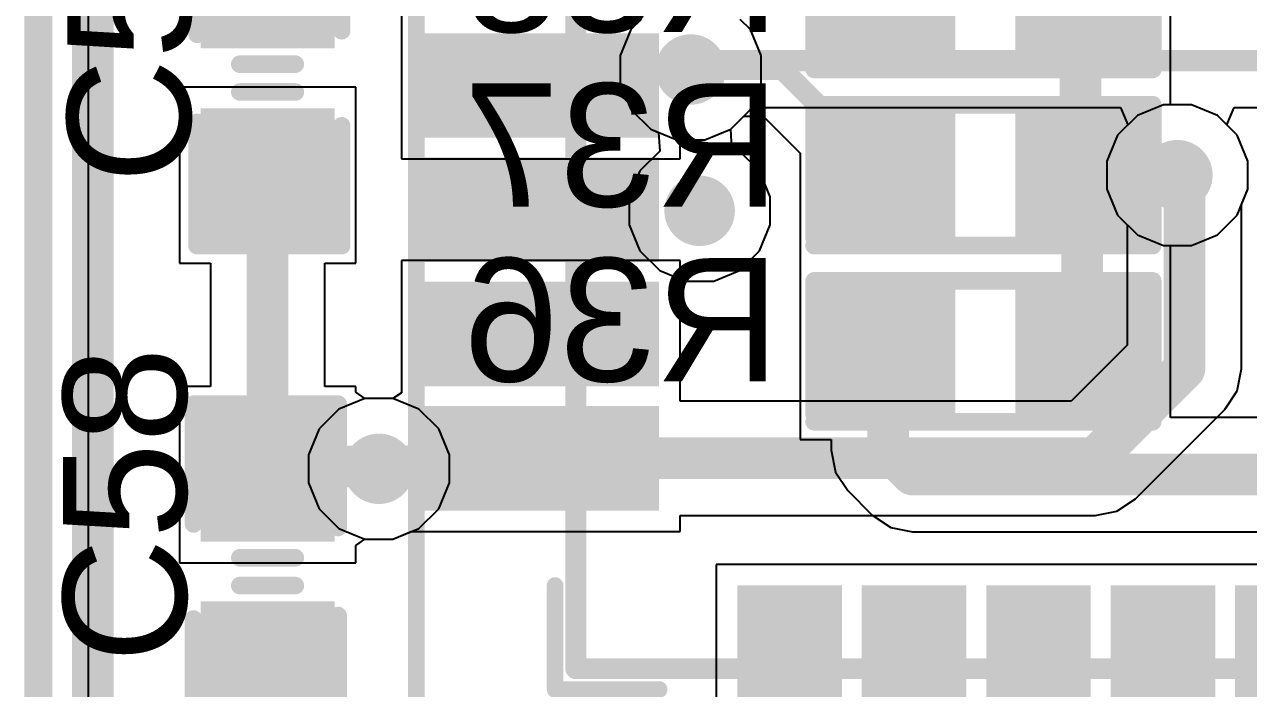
# Model space of a CAD drawing. Header units: inches. Extents: x -1 to 1.07, y -0.9 to 1.08.
# Drawn here: x -0.9989 to -0.6518, y 0.4093 to 0.5978 of the extents above; entities that cross this region are included whole.
import ezdxf

# ---------------------------------------------------------------- set-up
doc = ezdxf.new("R2010")
doc.units = ezdxf.units.IN
doc.header["$MEASUREMENT"] = 0
for name, color, linetype in [('BottomLayer', 5, 'Continuous'), ('BottomOverlay', 54, 'Continuous'), ('BottomPaste', 16, 'Continuous'), ('BottomSolder', 6, 'Continuous'), ('KeepOutLayer', 6, 'Continuous'), ('Mechanical15', 56, 'Continuous'), ('MidLayer1', 16, 'Continuous'), ('MidLayer2', 76, 'Continuous'), ('TopLayer', 1, 'Continuous'), ('TopOverlay', 2, 'Continuous'), ('TopPaste', 8, 'Continuous'), ('TopSolder', 216, 'Continuous'), ('ViaHoleLayer', 16, 'Continuous')]:
    doc.layers.add(name, color=color, linetype=linetype)
doc.styles.add('Arial', font='', dxfattribs={"height": 0.2})
doc.styles.get('Arial').set_extended_font_data('Arial')

# ---------------------------------------------------------------- blocks, each defined once
blk = doc.blocks.new('R0603_S_B_10')
at = {"layer": 'BottomLayer'}
for points in [[(-0.015, 0.015), (0.015, 0.015), (0.015, -0.015), (-0.015, -0.015)], [(0.04, 0.015), (0.07, 0.015), (0.07, -0.015), (0.04, -0.015)]]:
    blk.add_hatch(color=5, dxfattribs=at).paths.add_polyline_path(points)
at = {"layer": 'BottomPaste'}
for points in [[(-0.015, 0.015), (0.015, 0.015), (0.015, -0.015), (-0.015, -0.015)], [(0.04, 0.015), (0.07, 0.015), (0.07, -0.015), (0.04, -0.015)]]:
    blk.add_hatch(color=16, dxfattribs=at).paths.add_polyline_path(points)
at = {"layer": 'BottomSolder'}
for points in [[(-0.019, 0.019), (0.019, 0.019), (0.019, -0.019), (-0.019, -0.019)], [(0.036, 0.019), (0.074, 0.019), (0.074, -0.019), (0.036, -0.019)]]:
    blk.add_hatch(color=6, dxfattribs=at).paths.add_polyline_path(points)
at = {"layer": 'BottomOverlay'}
for points in [[(-0.021, 0.02, 0.005, 0.005, 0), (0.075, 0.02, 0.005, 0.005, 0)], [(-0.021, 0.009, 0.005, 0.005, 0), (-0.021, 0.02, 0.005, 0.005, 0)], [(0.075, 0.01, 0.005, 0.005, 0), (0.075, 0.02, 0.005, 0.005, 0)], [(-0.021, 0.009, 0.005, 0.005, 0), (-0.021, -0.018, 0.005, 0.005, 0)], [(0.075, -0.02, 0.005, 0.005, 0), (0.075, 0.01, 0.005, 0.005, 0)], [(-0.021, -0.02, 0.005, 0.005, 0), (0.075, -0.02, 0.005, 0.005, 0)]]:
    blk.add_lwpolyline(points, format="xyseb", dxfattribs=at)
for points in [[(-0.02225, 0.02, 0.0025, 0.0025, 1), (-0.01975, 0.02, 0.0025, 0.0025, 1)], [(-0.02225, 0.02, 0.0025, 0.0025, 1), (-0.01975, 0.02, 0.0025, 0.0025, 1)], [(0.07375, 0.02, 0.0025, 0.0025, 1), (0.07625, 0.02, 0.0025, 0.0025, 1)], [(0.07375, 0.02, 0.0025, 0.0025, 1), (0.07625, 0.02, 0.0025, 0.0025, 1)], [(-0.02225, 0.009, 0.0025, 0.0025, 1), (-0.01975, 0.009, 0.0025, 0.0025, 1)], [(-0.02225, 0.009, 0.0025, 0.0025, 1), (-0.01975, 0.009, 0.0025, 0.0025, 1)], [(0.07375, 0.01, 0.0025, 0.0025, 1), (0.07625, 0.01, 0.0025, 0.0025, 1)], [(0.07375, 0.01, 0.0025, 0.0025, 1), (0.07625, 0.01, 0.0025, 0.0025, 1)], [(-0.02225, -0.018, 0.0025, 0.0025, 1), (-0.01975, -0.018, 0.0025, 0.0025, 1)], [(-0.02225, -0.02, 0.0025, 0.0025, 1), (-0.01975, -0.02, 0.0025, 0.0025, 1)], [(0.07375, -0.02, 0.0025, 0.0025, 1), (0.07625, -0.02, 0.0025, 0.0025, 1)], [(0.07375, -0.02, 0.0025, 0.0025, 1), (0.07625, -0.02, 0.0025, 0.0025, 1)]]:
    blk.add_lwpolyline(points, format="xyseb", close=True, dxfattribs=at)
blk = doc.blocks.new('R0603_S_B_11')
at = {"layer": 'BottomLayer'}
for points in [[(-0.015, 0.015), (0.015, 0.015), (0.015, -0.015), (-0.015, -0.015)], [(0.04, 0.015), (0.07, 0.015), (0.07, -0.015), (0.04, -0.015)]]:
    blk.add_hatch(color=5, dxfattribs=at).paths.add_polyline_path(points)
at = {"layer": 'BottomPaste'}
for points in [[(-0.015, 0.015), (0.015, 0.015), (0.015, -0.015), (-0.015, -0.015)], [(0.04, 0.015), (0.07, 0.015), (0.07, -0.015), (0.04, -0.015)]]:
    blk.add_hatch(color=16, dxfattribs=at).paths.add_polyline_path(points)
at = {"layer": 'BottomSolder'}
for points in [[(-0.019, 0.019), (0.019, 0.019), (0.019, -0.019), (-0.019, -0.019)], [(0.036, 0.019), (0.074, 0.019), (0.074, -0.019), (0.036, -0.019)]]:
    blk.add_hatch(color=6, dxfattribs=at).paths.add_polyline_path(points)
at = {"layer": 'BottomOverlay'}
for points in [[(-0.021, 0.02, 0.005, 0.005, 0), (0.075, 0.02, 0.005, 0.005, 0)], [(-0.021, 0.009, 0.005, 0.005, 0), (-0.021, 0.02, 0.005, 0.005, 0)], [(0.075, 0.01, 0.005, 0.005, 0), (0.075, 0.02, 0.005, 0.005, 0)], [(-0.021, -0.018, 0.005, 0.005, 0), (-0.021, 0.009, 0.005, 0.005, 0)], [(0.075, -0.02, 0.005, 0.005, 0), (0.075, 0.01, 0.005, 0.005, 0)], [(-0.021, -0.02, 0.005, 0.005, 0), (0.075, -0.02, 0.005, 0.005, 0)]]:
    blk.add_lwpolyline(points, format="xyseb", dxfattribs=at)
for points in [[(-0.02225, 0.02, 0.0025, 0.0025, 1), (-0.01975, 0.02, 0.0025, 0.0025, 1)], [(-0.02225, 0.02, 0.0025, 0.0025, 1), (-0.01975, 0.02, 0.0025, 0.0025, 1)], [(0.07375, 0.02, 0.0025, 0.0025, 1), (0.07625, 0.02, 0.0025, 0.0025, 1)], [(0.07375, 0.02, 0.0025, 0.0025, 1), (0.07625, 0.02, 0.0025, 0.0025, 1)], [(-0.02225, 0.009, 0.0025, 0.0025, 1), (-0.01975, 0.009, 0.0025, 0.0025, 1)], [(-0.02225, 0.009, 0.0025, 0.0025, 1), (-0.01975, 0.009, 0.0025, 0.0025, 1)], [(0.07375, 0.01, 0.0025, 0.0025, 1), (0.07625, 0.01, 0.0025, 0.0025, 1)], [(0.07375, 0.01, 0.0025, 0.0025, 1), (0.07625, 0.01, 0.0025, 0.0025, 1)], [(-0.02225, -0.018, 0.0025, 0.0025, 1), (-0.01975, -0.018, 0.0025, 0.0025, 1)], [(-0.02225, -0.02, 0.0025, 0.0025, 1), (-0.01975, -0.02, 0.0025, 0.0025, 1)], [(0.07375, -0.02, 0.0025, 0.0025, 1), (0.07625, -0.02, 0.0025, 0.0025, 1)], [(0.07375, -0.02, 0.0025, 0.0025, 1), (0.07625, -0.02, 0.0025, 0.0025, 1)]]:
    blk.add_lwpolyline(points, format="xyseb", close=True, dxfattribs=at)
blk = doc.blocks.new('R0603_S_B_12')
at = {"layer": 'BottomLayer'}
for points in [[(-0.015, 0.015), (0.015, 0.015), (0.015, -0.015), (-0.015, -0.015)], [(0.04, 0.015), (0.07, 0.015), (0.07, -0.015), (0.04, -0.015)]]:
    blk.add_hatch(color=5, dxfattribs=at).paths.add_polyline_path(points)
at = {"layer": 'BottomPaste'}
for points in [[(-0.015, 0.015), (0.015, 0.015), (0.015, -0.015), (-0.015, -0.015)], [(0.04, 0.015), (0.07, 0.015), (0.07, -0.015), (0.04, -0.015)]]:
    blk.add_hatch(color=16, dxfattribs=at).paths.add_polyline_path(points)
at = {"layer": 'BottomSolder'}
for points in [[(-0.019, 0.019), (0.019, 0.019), (0.019, -0.019), (-0.019, -0.019)], [(0.036, 0.019), (0.074, 0.019), (0.074, -0.019), (0.036, -0.019)]]:
    blk.add_hatch(color=6, dxfattribs=at).paths.add_polyline_path(points)
at = {"layer": 'BottomOverlay'}
for points in [[(-0.021, 0.02, 0.005, 0.005, 0), (0.075, 0.02, 0.005, 0.005, 0)], [(-0.021, 0.009, 0.005, 0.005, 0), (-0.021, 0.02, 0.005, 0.005, 0)], [(0.075, 0.01, 0.005, 0.005, 0), (0.075, 0.02, 0.005, 0.005, 0)], [(-0.021, 0.009, 0.005, 0.005, 0), (-0.021, -0.018, 0.005, 0.005, 0)], [(0.075, -0.02, 0.005, 0.005, 0), (0.075, 0.01, 0.005, 0.005, 0)], [(-0.021, -0.02, 0.005, 0.005, 0), (0.075, -0.02, 0.005, 0.005, 0)]]:
    blk.add_lwpolyline(points, format="xyseb", dxfattribs=at)
for points in [[(-0.02225, 0.02, 0.0025, 0.0025, 1), (-0.01975, 0.02, 0.0025, 0.0025, 1)], [(-0.02225, 0.02, 0.0025, 0.0025, 1), (-0.01975, 0.02, 0.0025, 0.0025, 1)], [(0.07375, 0.02, 0.0025, 0.0025, 1), (0.07625, 0.02, 0.0025, 0.0025, 1)], [(0.07375, 0.02, 0.0025, 0.0025, 1), (0.07625, 0.02, 0.0025, 0.0025, 1)], [(-0.02225, 0.009, 0.0025, 0.0025, 1), (-0.01975, 0.009, 0.0025, 0.0025, 1)], [(-0.02225, 0.009, 0.0025, 0.0025, 1), (-0.01975, 0.009, 0.0025, 0.0025, 1)], [(0.07375, 0.01, 0.0025, 0.0025, 1), (0.07625, 0.01, 0.0025, 0.0025, 1)], [(0.07375, 0.01, 0.0025, 0.0025, 1), (0.07625, 0.01, 0.0025, 0.0025, 1)], [(-0.02225, -0.018, 0.0025, 0.0025, 1), (-0.01975, -0.018, 0.0025, 0.0025, 1)], [(-0.02225, -0.02, 0.0025, 0.0025, 1), (-0.01975, -0.02, 0.0025, 0.0025, 1)], [(0.07375, -0.02, 0.0025, 0.0025, 1), (0.07625, -0.02, 0.0025, 0.0025, 1)], [(0.07375, -0.02, 0.0025, 0.0025, 1), (0.07625, -0.02, 0.0025, 0.0025, 1)]]:
    blk.add_lwpolyline(points, format="xyseb", close=True, dxfattribs=at)
blk = doc.blocks.new('C0603_S_19')
at = {"layer": 'TopLayer'}
for points in [[(-0.015, 0.015), (0.015, 0.015), (0.015, -0.015), (-0.015, -0.015)], [(0.04, 0.015), (0.07, 0.015), (0.07, -0.015), (0.04, -0.015)]]:
    blk.add_hatch(color=1, dxfattribs=at).paths.add_polyline_path(points)
at = {"layer": 'TopPaste'}
for points in [[(-0.015, 0.015), (0.015, 0.015), (0.015, -0.015), (-0.015, -0.015)], [(0.04, 0.015), (0.07, 0.015), (0.07, -0.015), (0.04, -0.015)]]:
    blk.add_hatch(color=8, dxfattribs=at).paths.add_polyline_path(points)
at = {"layer": 'TopSolder'}
for points in [[(-0.019, 0.019), (0.019, 0.019), (0.019, -0.019), (-0.019, -0.019)], [(0.036, 0.019), (0.074, 0.019), (0.074, -0.019), (0.036, -0.019)]]:
    blk.add_hatch(color=216, dxfattribs=at).paths.add_polyline_path(points)
at = {"layer": 'TopOverlay'}
for points in [[(0.015, 0.02, 0.005, 0.005, 0), (-0.02, 0.02, 0.005, 0.005, 0)], [(-0.02, -0.01, 0.005, 0.005, 0), (-0.02, 0.02, 0.005, 0.005, 0)], [(0.076, 0.02, 0.005, 0.005, 0), (0.04, 0.02, 0.005, 0.005, 0)], [(0.076, -0.011, 0.005, 0.005, 0), (0.076, 0.02, 0.005, 0.005, 0)], [(0.02362, -0.00787, 0.005, 0.005, 0), (0.02362, 0.00787, 0.005, 0.005, 0)], [(0.0315, -0.00787, 0.005, 0.005, 0), (0.0315, 0.00787, 0.005, 0.005, 0)], [(-0.02, -0.021, 0.005, 0.005, 0), (-0.02, -0.01, 0.005, 0.005, 0)], [(0.076, -0.021, 0.005, 0.005, 0), (0.076, -0.011, 0.005, 0.005, 0)], [(-0.02, -0.021, 0.005, 0.005, 0), (0.014, -0.021, 0.005, 0.005, 0)], [(0.076, -0.021, 0.005, 0.005, 0), (0.041, -0.021, 0.005, 0.005, 0)]]:
    blk.add_lwpolyline(points, format="xyseb", dxfattribs=at)
for points in [[(-0.02125, 0.02, 0.0025, 0.0025, 1), (-0.01875, 0.02, 0.0025, 0.0025, 1)], [(-0.02125, 0.02, 0.0025, 0.0025, 1), (-0.01875, 0.02, 0.0025, 0.0025, 1)], [(0.01375, 0.02, 0.0025, 0.0025, 1), (0.01625, 0.02, 0.0025, 0.0025, 1)], [(0.03875, 0.02, 0.0025, 0.0025, 1), (0.04125, 0.02, 0.0025, 0.0025, 1)], [(0.07475, 0.02, 0.0025, 0.0025, 1), (0.07725, 0.02, 0.0025, 0.0025, 1)], [(0.07475, 0.02, 0.0025, 0.0025, 1), (0.07725, 0.02, 0.0025, 0.0025, 1)], [(0.02237, 0.00787, 0.0025, 0.0025, 1), (0.02487, 0.00787, 0.0025, 0.0025, 1)], [(0.03025, 0.00787, 0.0025, 0.0025, 1), (0.03275, 0.00787, 0.0025, 0.0025, 1)], [(0.02237, -0.00787, 0.0025, 0.0025, 1), (0.02487, -0.00787, 0.0025, 0.0025, 1)], [(0.03025, -0.00787, 0.0025, 0.0025, 1), (0.03275, -0.00787, 0.0025, 0.0025, 1)], [(-0.02125, -0.01, 0.0025, 0.0025, 1), (-0.01875, -0.01, 0.0025, 0.0025, 1)], [(-0.02125, -0.01, 0.0025, 0.0025, 1), (-0.01875, -0.01, 0.0025, 0.0025, 1)], [(0.07475, -0.011, 0.0025, 0.0025, 1), (0.07725, -0.011, 0.0025, 0.0025, 1)], [(0.07475, -0.011, 0.0025, 0.0025, 1), (0.07725, -0.011, 0.0025, 0.0025, 1)], [(-0.02125, -0.021, 0.0025, 0.0025, 1), (-0.01875, -0.021, 0.0025, 0.0025, 1)], [(-0.02125, -0.021, 0.0025, 0.0025, 1), (-0.01875, -0.021, 0.0025, 0.0025, 1)], [(0.01275, -0.021, 0.0025, 0.0025, 1), (0.01525, -0.021, 0.0025, 0.0025, 1)], [(0.03975, -0.021, 0.0025, 0.0025, 1), (0.04225, -0.021, 0.0025, 0.0025, 1)], [(0.07475, -0.021, 0.0025, 0.0025, 1), (0.07725, -0.021, 0.0025, 0.0025, 1)], [(0.07475, -0.021, 0.0025, 0.0025, 1), (0.07725, -0.021, 0.0025, 0.0025, 1)]]:
    blk.add_lwpolyline(points, format="xyseb", close=True, dxfattribs=at)
blk = doc.blocks.new('C0603_S_21')
at = {"layer": 'TopLayer'}
for points in [[(-0.015, 0.015), (0.015, 0.015), (0.015, -0.015), (-0.015, -0.015)], [(0.04, 0.015), (0.07, 0.015), (0.07, -0.015), (0.04, -0.015)]]:
    blk.add_hatch(color=1, dxfattribs=at).paths.add_polyline_path(points)
at = {"layer": 'TopPaste'}
for points in [[(-0.015, 0.015), (0.015, 0.015), (0.015, -0.015), (-0.015, -0.015)], [(0.04, 0.015), (0.07, 0.015), (0.07, -0.015), (0.04, -0.015)]]:
    blk.add_hatch(color=8, dxfattribs=at).paths.add_polyline_path(points)
at = {"layer": 'TopSolder'}
for points in [[(-0.019, 0.019), (0.019, 0.019), (0.019, -0.019), (-0.019, -0.019)], [(0.036, 0.019), (0.074, 0.019), (0.074, -0.019), (0.036, -0.019)]]:
    blk.add_hatch(color=216, dxfattribs=at).paths.add_polyline_path(points)
at = {"layer": 'TopOverlay'}
for points in [[(-0.02, 0.02, 0.005, 0.005, 0), (0.015, 0.02, 0.005, 0.005, 0)], [(-0.02, 0.02, 0.005, 0.005, 0), (-0.02, -0.01, 0.005, 0.005, 0)], [(0.04, 0.02, 0.005, 0.005, 0), (0.076, 0.02, 0.005, 0.005, 0)], [(0.076, 0.02, 0.005, 0.005, 0), (0.076, -0.011, 0.005, 0.005, 0)], [(0.02362, 0.00787, 0.005, 0.005, 0), (0.02362, -0.00787, 0.005, 0.005, 0)], [(0.0315, 0.00787, 0.005, 0.005, 0), (0.0315, -0.00787, 0.005, 0.005, 0)], [(-0.02, -0.01, 0.005, 0.005, 0), (-0.02, -0.021, 0.005, 0.005, 0)], [(0.076, -0.011, 0.005, 0.005, 0), (0.076, -0.021, 0.005, 0.005, 0)], [(-0.02, -0.021, 0.005, 0.005, 0), (0.014, -0.021, 0.005, 0.005, 0)], [(0.041, -0.021, 0.005, 0.005, 0), (0.076, -0.021, 0.005, 0.005, 0)]]:
    blk.add_lwpolyline(points, format="xyseb", dxfattribs=at)
for points in [[(-0.02125, 0.02, 0.0025, 0.0025, 1), (-0.01875, 0.02, 0.0025, 0.0025, 1)], [(-0.02125, 0.02, 0.0025, 0.0025, 1), (-0.01875, 0.02, 0.0025, 0.0025, 1)], [(0.01375, 0.02, 0.0025, 0.0025, 1), (0.01625, 0.02, 0.0025, 0.0025, 1)], [(0.03875, 0.02, 0.0025, 0.0025, 1), (0.04125, 0.02, 0.0025, 0.0025, 1)], [(0.07475, 0.02, 0.0025, 0.0025, 1), (0.07725, 0.02, 0.0025, 0.0025, 1)], [(0.07475, 0.02, 0.0025, 0.0025, 1), (0.07725, 0.02, 0.0025, 0.0025, 1)], [(0.02237, 0.00787, 0.0025, 0.0025, 1), (0.02487, 0.00787, 0.0025, 0.0025, 1)], [(0.03025, 0.00787, 0.0025, 0.0025, 1), (0.03275, 0.00787, 0.0025, 0.0025, 1)], [(0.02237, -0.00787, 0.0025, 0.0025, 1), (0.02487, -0.00787, 0.0025, 0.0025, 1)], [(0.03025, -0.00787, 0.0025, 0.0025, 1), (0.03275, -0.00787, 0.0025, 0.0025, 1)], [(-0.02125, -0.01, 0.0025, 0.0025, 1), (-0.01875, -0.01, 0.0025, 0.0025, 1)], [(-0.02125, -0.01, 0.0025, 0.0025, 1), (-0.01875, -0.01, 0.0025, 0.0025, 1)], [(0.07475, -0.011, 0.0025, 0.0025, 1), (0.07725, -0.011, 0.0025, 0.0025, 1)], [(0.07475, -0.011, 0.0025, 0.0025, 1), (0.07725, -0.011, 0.0025, 0.0025, 1)], [(-0.02125, -0.021, 0.0025, 0.0025, 1), (-0.01875, -0.021, 0.0025, 0.0025, 1)], [(-0.02125, -0.021, 0.0025, 0.0025, 1), (-0.01875, -0.021, 0.0025, 0.0025, 1)], [(0.01275, -0.021, 0.0025, 0.0025, 1), (0.01525, -0.021, 0.0025, 0.0025, 1)], [(0.03975, -0.021, 0.0025, 0.0025, 1), (0.04225, -0.021, 0.0025, 0.0025, 1)], [(0.07475, -0.021, 0.0025, 0.0025, 1), (0.07725, -0.021, 0.0025, 0.0025, 1)], [(0.07475, -0.021, 0.0025, 0.0025, 1), (0.07725, -0.021, 0.0025, 0.0025, 1)]]:
    blk.add_lwpolyline(points, format="xyseb", close=True, dxfattribs=at)
blk = doc.blocks.new('MOD_RTL8723BS_MODULE_25')
at = {"layer": 'TopLayer'}
for points in [[(0.02393, 0.1866), (0.02393, 0.24566), (0.04558, 0.24566), (0.04558, 0.1866)], [(0.05921, 0.1866), (0.05921, 0.24566), (0.08086, 0.24566), (0.08086, 0.1866)], [(0.09449, 0.1866), (0.09449, 0.24566), (0.11614, 0.24566), (0.11614, 0.1866)], [(0.12977, 0.1866), (0.12977, 0.24566), (0.15142, 0.24566), (0.15142, 0.1866)], [(0.2407, 0.13567), (0.18164, 0.13567), (0.18164, 0.15732), (0.2407, 0.15732)], [(0.2407, 0.10039), (0.18164, 0.10039), (0.18164, 0.12204), (0.2407, 0.12204)], [(0.2407, 0.06511), (0.18164, 0.06511), (0.18164, 0.08676), (0.2407, 0.08676)], [(0.2407, 0.02983), (0.18164, 0.02983), (0.18164, 0.05148), (0.2407, 0.05148)]]:
    blk.add_hatch(color=1, dxfattribs=at).paths.add_polyline_path(points)
at = {"layer": 'TopPaste'}
for points in [[(0.02393, 0.1866), (0.02393, 0.24566), (0.04558, 0.24566), (0.04558, 0.1866)], [(0.05921, 0.1866), (0.05921, 0.24566), (0.08086, 0.24566), (0.08086, 0.1866)], [(0.09449, 0.1866), (0.09449, 0.24566), (0.11614, 0.24566), (0.11614, 0.1866)], [(0.12977, 0.1866), (0.12977, 0.24566), (0.15142, 0.24566), (0.15142, 0.1866)], [(0.2407, 0.13567), (0.18164, 0.13567), (0.18164, 0.15732), (0.2407, 0.15732)], [(0.2407, 0.10039), (0.18164, 0.10039), (0.18164, 0.12204), (0.2407, 0.12204)], [(0.2407, 0.06511), (0.18164, 0.06511), (0.18164, 0.08676), (0.2407, 0.08676)], [(0.2407, 0.02983), (0.18164, 0.02983), (0.18164, 0.05148), (0.2407, 0.05148)]]:
    blk.add_hatch(color=8, dxfattribs=at).paths.add_polyline_path(points)
at = {"layer": 'TopSolder'}
for points in [[(-0.01535, 0.1826), (-0.01535, 0.24966), (0.0143, 0.24966), (0.0143, 0.1826)], [(0.01993, 0.1826), (0.01993, 0.24966), (0.04958, 0.24966), (0.04958, 0.1826)], [(0.05521, 0.1826), (0.05521, 0.24966), (0.08486, 0.24966), (0.08486, 0.1826)], [(0.09049, 0.1826), (0.09049, 0.24966), (0.12014, 0.24966), (0.12014, 0.1826)], [(0.12577, 0.1826), (0.12577, 0.24966), (0.15542, 0.24966), (0.15542, 0.1826)], [(0.2447, 0.13167), (0.17764, 0.13167), (0.17764, 0.16132), (0.2447, 0.16132)], [(0.2447, 0.09639), (0.17764, 0.09639), (0.17764, 0.12604), (0.2447, 0.12604)], [(0.2447, 0.06111), (0.17764, 0.06111), (0.17764, 0.09076), (0.2447, 0.09076)], [(0.2447, 0.02583), (0.17764, 0.02583), (0.17764, 0.05548), (0.2447, 0.05548)]]:
    blk.add_hatch(color=216, dxfattribs=at).paths.add_polyline_path(points)
at = {"layer": 'Mechanical15'}
for points in [[(0.20122, 0.20622, 0.00591, 0.00591, 0), (-0.27122, 0.20622, 0.00591, 0.00591, 0)], [(0.20122, 0.20622, 0.00591, 0.00591, 0), (0.20122, -0.26622, 0.00591, 0.00591, 0)]]:
    blk.add_lwpolyline(points, format="xyseb", dxfattribs=at)
blk.add_lwpolyline([(0.19974, 0.20622, 0.00296, 0.00296, 1), (0.2027, 0.20622, 0.00296, 0.00296, 1)], format="xyseb", close=True, dxfattribs=at)
blk.add_lwpolyline([(0.19974, 0.20622, 0.00296, 0.00296, 1), (0.2027, 0.20622, 0.00296, 0.00296, 1)], format="xyseb", close=True, dxfattribs=at)
at = {"layer": 'TopOverlay'}
for points in [[(0.24649, 0.2515, 0.00472, 0.00472, 0), (0.24649, -0.31149, 0.00472, 0.00472, 0)], [(0.20712, 0.21213, 0.00472, 0.00472, 0), (0.1776, 0.21213, 0.00472, 0.00472, 0)], [(0.20712, 0.1826, 0.00472, 0.00472, 0), (0.20712, 0.21213, 0.00472, 0.00472, 0)]]:
    blk.add_lwpolyline(points, format="xyseb", dxfattribs=at)
for points in [[(0.17642, 0.21213, 0.00236, 0.00236, 1), (0.17878, 0.21213, 0.00236, 0.00236, 1)], [(0.20594, 0.21213, 0.00236, 0.00236, 1), (0.2083, 0.21213, 0.00236, 0.00236, 1)], [(0.20594, 0.21213, 0.00236, 0.00236, 1), (0.2083, 0.21213, 0.00236, 0.00236, 1)], [(0.20594, 0.1826, 0.00236, 0.00236, 1), (0.2083, 0.1826, 0.00236, 0.00236, 1)]]:
    blk.add_lwpolyline(points, format="xyseb", close=True, dxfattribs=at)

msp = doc.modelspace()

# ---------------------------------------------------------------- hatches: boundary and pattern name
at = {"layer": 'BottomLayer'}
h = msp.add_hatch(color=5, dxfattribs=at)
edge = h.paths.add_edge_path()
edge.add_arc((-0.81, 0.585), 0.01, 0, 360)
h = msp.add_hatch(color=5, dxfattribs=at)
edge = h.paths.add_edge_path()
edge.add_arc((-0.672, 0.555), 0.01, 0, 360)
h = msp.add_hatch(color=5, dxfattribs=at)
edge = h.paths.add_edge_path()
edge.add_arc((-0.80748, 0.54488), 0.01, 0, 360)
h = msp.add_hatch(color=5, dxfattribs=at)
edge = h.paths.add_edge_path()
edge.add_arc((-0.89843, 0.47165), 0.01, 0, 360)
at = {"layer": 'MidLayer1'}
h = msp.add_hatch(color=16, dxfattribs=at)
edge = h.paths.add_edge_path()
edge.add_arc((-0.81, 0.585), 0.01, 0, 360)
h = msp.add_hatch(color=16, dxfattribs=at)
edge = h.paths.add_edge_path()
edge.add_arc((-0.672, 0.555), 0.01, 0, 360)
h = msp.add_hatch(color=16, dxfattribs=at)
edge = h.paths.add_edge_path()
edge.add_arc((-0.80748, 0.54488), 0.01, 0, 360)
h = msp.add_hatch(color=16, dxfattribs=at)
edge = h.paths.add_edge_path()
edge.add_arc((-0.89843, 0.47165), 0.01, 0, 360)
at = {"layer": 'MidLayer2'}
h = msp.add_hatch(color=76, dxfattribs=at)
edge = h.paths.add_edge_path()
edge.add_arc((-0.81, 0.585), 0.01, 0, 360)
h = msp.add_hatch(color=76, dxfattribs=at)
edge = h.paths.add_edge_path()
edge.add_arc((-0.672, 0.555), 0.01, 0, 360)
h = msp.add_hatch(color=76, dxfattribs=at)
edge = h.paths.add_edge_path()
edge.add_arc((-0.80748, 0.54488), 0.01, 0, 360)
h = msp.add_hatch(color=76, dxfattribs=at)
edge = h.paths.add_edge_path()
edge.add_arc((-0.89843, 0.47165), 0.01, 0, 360)
at = {"layer": 'TopLayer'}
h = msp.add_hatch(color=1, dxfattribs=at)
edge = h.paths.add_edge_path()
edge.add_arc((-0.81, 0.585), 0.01, 0, 360)
h = msp.add_hatch(color=1, dxfattribs=at)
edge = h.paths.add_edge_path()
edge.add_arc((-0.672, 0.555), 0.01, 0, 360)
h = msp.add_hatch(color=1, dxfattribs=at)
edge = h.paths.add_edge_path()
edge.add_arc((-0.80748, 0.54488), 0.01, 0, 360)
h = msp.add_hatch(color=1, dxfattribs=at)
edge = h.paths.add_edge_path()
edge.add_arc((-0.89843, 0.47165), 0.01, 0, 360)
at = {"layer": 'ViaHoleLayer'}
h = msp.add_hatch(color=16, dxfattribs=at)
edge = h.paths.add_edge_path()
edge.add_arc((-0.81, 0.585), 0.005, 0, 360)
h = msp.add_hatch(color=16, dxfattribs=at)
edge = h.paths.add_edge_path()
edge.add_arc((-0.672, 0.555), 0.005, 0, 360)
h = msp.add_hatch(color=16, dxfattribs=at)
edge = h.paths.add_edge_path()
edge.add_arc((-0.80748, 0.54488), 0.005, 0, 360)
h = msp.add_hatch(color=16, dxfattribs=at)
edge = h.paths.add_edge_path()
edge.add_arc((-0.89843, 0.47165), 0.005, 0, 360)

# ---------------------------------------------------------------- linework, layer by layer
at = {"layer": 'BottomLayer'}
for p, q in [((-0.98079, -0.88079), (-0.98079, 1.06079)), ((-0.674, 0.575), (-0.674, 0.63)), ((-0.82405, 0.59923), (-0.82696, 0.59633)), ((-0.82696, 0.59633), (-0.83, 0.58898)), ((-0.83, 0.58898), (-0.83, 0.58102)), ((-0.83, 0.58102), (-0.82696, 0.57367)), ((-0.82696, 0.57367), (-0.82133, 0.56804)), ((-0.66802, 0.575), (-0.674, 0.575)), ((-0.66067, 0.57196), (-0.66802, 0.575)), ((-0.79867, 0.56804), (-0.79497, 0.57175)), ((-0.79497, 0.57175), (-0.78949, 0.57175)), ((-0.78949, 0.57175), (-0.779, 0.56125)), ((-0.65504, 0.56633), (-0.66067, 0.57196)), ((-0.82133, 0.56804), (-0.81398, 0.565)), ((-0.80602, 0.565), (-0.79867, 0.56804)), ((-0.652, 0.55898), (-0.65504, 0.56633)), ((-0.81398, 0.565), (-0.80602, 0.565)), ((-0.779, 0.56125), (-0.779, 0.53)), ((-0.652, 0.55102), (-0.652, 0.55898)), ((-0.65504, 0.54367), (-0.652, 0.55102)), ((-0.66067, 0.53804), (-0.65504, 0.54367)), ((-0.66802, 0.535), (-0.66067, 0.53804)), ((-0.674, 0.48622), (-0.674, 0.535)), ((-0.674, 0.535), (-0.66802, 0.535)), ((-0.779, 0.53), (-0.779, 0.48)), ((-0.9024, 0.49165), (-0.90975, 0.48861)), ((-0.89445, 0.49165), (-0.9024, 0.49165)), ((-0.8871, 0.48861), (-0.89445, 0.49165)), ((-0.90975, 0.48861), (-0.91538, 0.48298)), ((-0.88147, 0.48298), (-0.8871, 0.48861)), ((-0.63207, 0.48622), (-0.674, 0.48622)), ((-0.91538, 0.48298), (-0.91843, 0.47563)), ((-0.87843, 0.47563), (-0.88147, 0.48298)), ((-0.779, 0.48), (-0.77022, 0.48)), ((-0.77022, 0.48), (-0.77022, 0.47692)), ((-0.91843, 0.47563), (-0.91843, 0.46768)), ((-0.87843, 0.46768), (-0.87843, 0.47563)), ((-0.77022, 0.47692), (-0.76898, 0.47071)), ((-0.76898, 0.47071), (-0.76547, 0.46545)), ((-0.91843, 0.46768), (-0.91538, 0.46032)), ((-0.88147, 0.46032), (-0.87843, 0.46768)), ((-0.76547, 0.46545), (-0.75855, 0.45853)), ((-0.91538, 0.46032), (-0.90975, 0.4547)), ((-0.8871, 0.4547), (-0.88147, 0.46032)), ((-0.75855, 0.45853), (-0.75329, 0.45502)), ((-0.75329, 0.45502), (-0.74708, 0.45378)), ((-0.90975, 0.4547), (-0.9024, 0.45165)), ((-0.9024, 0.45165), (-0.89445, 0.45165)), ((-0.89445, 0.45165), (-0.8871, 0.4547)), ((-0.74708, 0.45378), (-0.63207, 0.45378))]:
    msp.add_line(p, q, dxfattribs=at)
for points in [[(-0.6995, 0.5555, 0.01181, 0.01181, 0), (-0.6995, 0.805, 0.01181, 0.01181, 0)], [(-0.81, 0.585, 0.006, 0.006, 0), (-0.784, 0.585, 0.006, 0.006, 0)], [(-0.784, 0.585, 0.006, 0.006, 0), (-0.754, 0.555, 0.006, 0.006, 0)], [(-0.6995, 0.5555, 0.01181, 0.01181, 0), (-0.699, 0.555, 0.01181, 0.01181, 0)], [(-0.699, 0.505, 0.01181, 0.01181, 0), (-0.699, 0.555, 0.01181, 0.01181, 0)], [(-0.699, 0.555, 0.01181, 0.01181, 0), (-0.672, 0.555, 0.01181, 0.01181, 0)], [(-0.754, 0.47692, 0.01181, 0.01181, 0), (-0.754, 0.505, 0.01181, 0.01181, 0)], [(-0.754, 0.47692, 0.01181, 0.01181, 0), (-0.74708, 0.47, 0.01181, 0.01181, 0)], [(-0.74708, 0.47, 0.01181, 0.01181, 0), (-0.62, 0.47, 0.01181, 0.01181, 0)]]:
    msp.add_lwpolyline(points, format="xyseb", dxfattribs=at)
for points in [[(-0.8115, 0.585, 0.003, 0.003, 1), (-0.8085, 0.585, 0.003, 0.003, 1)], [(-0.7855, 0.585, 0.003, 0.003, 1), (-0.7825, 0.585, 0.003, 0.003, 1)], [(-0.7855, 0.585, 0.003, 0.003, 1), (-0.7825, 0.585, 0.003, 0.003, 1)], [(-0.70245, 0.5555, 0.00591, 0.00591, 1), (-0.69655, 0.5555, 0.00591, 0.00591, 1)], [(-0.70245, 0.5555, 0.00591, 0.00591, 1), (-0.69655, 0.5555, 0.00591, 0.00591, 1)], [(-0.70195, 0.555, 0.00591, 0.00591, 1), (-0.69605, 0.555, 0.00591, 0.00591, 1)], [(-0.70195, 0.555, 0.00591, 0.00591, 1), (-0.69605, 0.555, 0.00591, 0.00591, 1)], [(-0.70195, 0.555, 0.00591, 0.00591, 1), (-0.69605, 0.555, 0.00591, 0.00591, 1)], [(-0.67495, 0.555, 0.00591, 0.00591, 1), (-0.66905, 0.555, 0.00591, 0.00591, 1)], [(-0.7555, 0.555, 0.003, 0.003, 1), (-0.7525, 0.555, 0.003, 0.003, 1)], [(-0.75695, 0.505, 0.00591, 0.00591, 1), (-0.75105, 0.505, 0.00591, 0.00591, 1)], [(-0.70195, 0.505, 0.00591, 0.00591, 1), (-0.69605, 0.505, 0.00591, 0.00591, 1)], [(-0.75695, 0.47692, 0.00591, 0.00591, 1), (-0.75105, 0.47692, 0.00591, 0.00591, 1)], [(-0.75695, 0.47692, 0.00591, 0.00591, 1), (-0.75105, 0.47692, 0.00591, 0.00591, 1)], [(-0.75003, 0.47, 0.00591, 0.00591, 1), (-0.74413, 0.47, 0.00591, 0.00591, 1)], [(-0.75003, 0.47, 0.00591, 0.00591, 1), (-0.74413, 0.47, 0.00591, 0.00591, 1)]]:
    msp.add_lwpolyline(points, format="xyseb", close=True, dxfattribs=at)
at = {"layer": 'KeepOutLayer'}
msp.add_lwpolyline([(-0.995, -0.895, 0.00787, 0.00787, 0), (-0.995, 1.075, 0.00787, 0.00787, 0)], format="xyseb", dxfattribs=at)
at = {"layer": 'MidLayer1'}
for p, q in [((-0.98079, -0.88079), (-0.98079, 1.06079)), ((-0.82405, 0.59923), (-0.82696, 0.59633)), ((-0.79304, 0.59633), (-0.79595, 0.59923)), ((-0.82696, 0.59633), (-0.83, 0.58898)), ((-0.79, 0.58898), (-0.79304, 0.59633)), ((-0.83, 0.58898), (-0.83, 0.58102)), ((-0.79, 0.58102), (-0.79, 0.58898)), ((-0.83, 0.58102), (-0.82696, 0.57367)), ((-0.79304, 0.57367), (-0.79, 0.58102)), ((-0.82696, 0.57367), (-0.82133, 0.56804)), ((-0.79867, 0.56804), (-0.79304, 0.57367)), ((-0.67598, 0.575), (-0.68333, 0.57196)), ((-0.66802, 0.575), (-0.67598, 0.575)), ((-0.66067, 0.57196), (-0.66802, 0.575)), ((-0.68333, 0.57196), (-0.68896, 0.56633)), ((-0.65504, 0.56633), (-0.66067, 0.57196)), ((-0.82133, 0.56804), (-0.81398, 0.565)), ((-0.80602, 0.565), (-0.79867, 0.56804)), ((-0.68896, 0.56633), (-0.692, 0.55898)), ((-0.652, 0.55898), (-0.65504, 0.56633)), ((-0.81398, 0.565), (-0.80602, 0.565)), ((-0.692, 0.55898), (-0.692, 0.55102)), ((-0.652, 0.55102), (-0.652, 0.55898)), ((-0.692, 0.55102), (-0.68896, 0.54367)), ((-0.65504, 0.54367), (-0.652, 0.55102)), ((-0.68896, 0.54367), (-0.68333, 0.53804)), ((-0.66067, 0.53804), (-0.65504, 0.54367)), ((-0.68333, 0.53804), (-0.67598, 0.535)), ((-0.66802, 0.535), (-0.66067, 0.53804)), ((-0.67598, 0.535), (-0.66802, 0.535)), ((-0.9024, 0.49165), (-0.90975, 0.48861)), ((-0.89445, 0.49165), (-0.9024, 0.49165)), ((-0.8871, 0.48861), (-0.89445, 0.49165)), ((-0.90975, 0.48861), (-0.91538, 0.48298)), ((-0.88147, 0.48298), (-0.8871, 0.48861)), ((-0.91538, 0.48298), (-0.91843, 0.47563)), ((-0.87843, 0.47563), (-0.88147, 0.48298)), ((-0.91843, 0.47563), (-0.91843, 0.46768)), ((-0.87843, 0.46768), (-0.87843, 0.47563)), ((-0.91843, 0.46768), (-0.91538, 0.46032)), ((-0.88147, 0.46032), (-0.87843, 0.46768)), ((-0.91538, 0.46032), (-0.90975, 0.4547)), ((-0.8871, 0.4547), (-0.88147, 0.46032)), ((-0.90975, 0.4547), (-0.9024, 0.45165)), ((-0.9024, 0.45165), (-0.89445, 0.45165)), ((-0.89445, 0.45165), (-0.8871, 0.4547))]:
    msp.add_line(p, q, dxfattribs=at)
at = {"layer": 'MidLayer2'}
for p, q in [((-0.98079, -0.44952), (-0.98079, 1.06079)), ((-0.82405, 0.59923), (-0.82696, 0.59633)), ((-0.79304, 0.59633), (-0.79595, 0.59923)), ((-0.82696, 0.59633), (-0.83, 0.58898)), ((-0.79, 0.58898), (-0.79304, 0.59633)), ((-0.83, 0.58898), (-0.83, 0.58102)), ((-0.79, 0.58102), (-0.79, 0.58898)), ((-0.83, 0.58102), (-0.82696, 0.57367)), ((-0.79304, 0.57367), (-0.79, 0.58102)), ((-0.82696, 0.57367), (-0.82133, 0.56804)), ((-0.79867, 0.56804), (-0.79304, 0.57367)), ((-0.82133, 0.56804), (-0.81911, 0.56713)), ((-0.81911, 0.56713), (-0.81881, 0.56184)), ((-0.79837, 0.56276), (-0.79867, 0.56804)), ((-0.79615, 0.56184), (-0.79837, 0.56276)), ((-0.81881, 0.56184), (-0.82444, 0.55621)), ((-0.79053, 0.55621), (-0.79615, 0.56184)), ((-0.82444, 0.55621), (-0.82748, 0.54886)), ((-0.78748, 0.54886), (-0.79053, 0.55621)), ((-0.82748, 0.54886), (-0.82748, 0.5409)), ((-0.78748, 0.5409), (-0.78748, 0.54886)), ((-0.82748, 0.5409), (-0.82444, 0.53355)), ((-0.79053, 0.53355), (-0.78748, 0.5409)), ((-0.82444, 0.53355), (-0.81881, 0.52793)), ((-0.79615, 0.52793), (-0.79053, 0.53355)), ((-0.81881, 0.52793), (-0.81146, 0.52488)), ((-0.8035, 0.52488), (-0.79615, 0.52793)), ((-0.81146, 0.52488), (-0.8035, 0.52488))]:
    msp.add_line(p, q, dxfattribs=at)
at = {"layer": 'TopLayer'}
for p, q in [((-0.98079, -0.88079), (-0.98079, 1.06079)), ((-0.89206, 0.63658), (-0.89206, 0.59493)), ((-0.89206, 0.59493), (-0.89206, 0.59493)), ((-0.89206, 0.59493), (-0.89206, 0.55965)), ((-0.905, 0.58), (-0.955, 0.58)), ((-0.955, 0.58), (-0.955, 0.53)), ((-0.905, 0.53), (-0.905, 0.58)), ((-0.79867, 0.56804), (-0.79304, 0.57367)), ((-0.79304, 0.57367), (-0.79281, 0.57425)), ((-0.79281, 0.57425), (-0.68811, 0.57425)), ((-0.68811, 0.57425), (-0.68604, 0.56925)), ((-0.65796, 0.56925), (-0.65589, 0.57425)), ((-0.65589, 0.57425), (-0.59053, 0.57425)), ((-0.80602, 0.565), (-0.79867, 0.56804)), ((-0.68896, 0.56633), (-0.692, 0.55898)), ((-0.68604, 0.56925), (-0.68896, 0.56633)), ((-0.65504, 0.56633), (-0.65796, 0.56925)), ((-0.652, 0.55898), (-0.65504, 0.56633)), ((-0.81301, 0.55965), (-0.81301, 0.565)), ((-0.81301, 0.565), (-0.80602, 0.565)), ((-0.89206, 0.55965), (-0.81301, 0.55965)), ((-0.692, 0.55898), (-0.692, 0.55102)), ((-0.652, 0.55102), (-0.652, 0.55898)), ((-0.692, 0.55102), (-0.68896, 0.54367)), ((-0.65378, 0.54672), (-0.652, 0.55102)), ((-0.65378, 0.5), (-0.65378, 0.54672)), ((-0.68896, 0.54367), (-0.68622, 0.54093)), ((-0.68622, 0.54093), (-0.68622, 0.50672)), ((-0.955, 0.53), (-0.94622, 0.53)), ((-0.94622, 0.53), (-0.94622, 0.495)), ((-0.91378, 0.495), (-0.91378, 0.53)), ((-0.91378, 0.53), (-0.905, 0.53)), ((-0.81301, 0.53074), (-0.89206, 0.53074)), ((-0.89206, 0.53074), (-0.89206, 0.49325)), ((-0.81301, 0.49085), (-0.81301, 0.53074)), ((-0.68622, 0.50672), (-0.70208, 0.49085)), ((-0.65502, 0.49379), (-0.65378, 0.5)), ((-0.94622, 0.495), (-0.955, 0.495)), ((-0.955, 0.495), (-0.955, 0.445)), ((-0.905, 0.495), (-0.91378, 0.495)), ((-0.905, 0.49339), (-0.905, 0.495)), ((-0.9024, 0.49165), (-0.905, 0.49339)), ((-0.89206, 0.49325), (-0.89445, 0.49165)), ((-0.65853, 0.48853), (-0.65502, 0.49379)), ((-0.89445, 0.49165), (-0.9024, 0.49165)), ((-0.70208, 0.49085), (-0.81301, 0.49085)), ((-0.6839, 0.46317), (-0.65853, 0.48853)), ((-0.68916, 0.45965), (-0.6839, 0.46317)), ((-0.81301, 0.45381), (-0.81301, 0.45842)), ((-0.81301, 0.45842), (-0.69536, 0.45842)), ((-0.69536, 0.45842), (-0.68916, 0.45965)), ((-0.905, 0.44992), (-0.9024, 0.45165)), ((-0.9024, 0.45165), (-0.89445, 0.45165)), ((-0.89445, 0.45165), (-0.88924, 0.45381)), ((-0.88924, 0.45381), (-0.81301, 0.45381)), ((-0.905, 0.445), (-0.905, 0.44992)), ((-0.955, 0.445), (-0.905, 0.445)), ((-0.65529, 0.44453), (-0.80278, 0.44453)), ((-0.80278, 0.44453), (-0.80278, 0.36547)), ((-0.65529, 0.44453), (-0.65529, 0.44453)), ((-0.51417, 0.44453), (-0.65529, 0.44453))]:
    msp.add_line(p, q, dxfattribs=at)
for points in [[(-0.81, 0.585, 0.006, 0.006, 0), (-0.8075, 0.5875, 0.006, 0.006, 0)], [(-0.8075, 0.5875, 0.006, 0.006, 0), (-0.5805, 0.5875, 0.006, 0.006, 0)], [(-0.85253, 0.58047, 0.006, 0.006, 0), (-0.84801, 0.585, 0.006, 0.006, 0)], [(-0.84801, 0.585, 0.006, 0.006, 0), (-0.81, 0.585, 0.006, 0.006, 0)], [(-0.672, 0.555, 0.01181, 0.01181, 0), (-0.67, 0.557, 0.01181, 0.01181, 0)], [(-0.67, 0.5, 0.01181, 0.01181, 0), (-0.67, 0.557, 0.01181, 0.01181, 0)], [(-0.93, 0.47, 0.01181, 0.01181, 0), (-0.93, 0.555, 0.01181, 0.01181, 0)], [(-0.69536, 0.47464, 0.01181, 0.01181, 0), (-0.67, 0.5, 0.01181, 0.01181, 0)], [(-0.85485, 0.47232, 0.01181, 0.01181, 0), (-0.85253, 0.47464, 0.01181, 0.01181, 0)], [(-0.85253, 0.47464, 0.01181, 0.01181, 0), (-0.69536, 0.47464, 0.01181, 0.01181, 0)], [(-0.93, 0.47, 0.01181, 0.01181, 0), (-0.92768, 0.47232, 0.01181, 0.01181, 0)], [(-0.92768, 0.47232, 0.01181, 0.01181, 0), (-0.85485, 0.47232, 0.01181, 0.01181, 0)]]:
    msp.add_lwpolyline(points, format="xyseb", dxfattribs=at)
for points in [[(-0.809, 0.5875, 0.003, 0.003, 1), (-0.806, 0.5875, 0.003, 0.003, 1)], [(-0.809, 0.5875, 0.003, 0.003, 1), (-0.806, 0.5875, 0.003, 0.003, 1)], [(-0.84951, 0.585, 0.003, 0.003, 1), (-0.84651, 0.585, 0.003, 0.003, 1)], [(-0.84951, 0.585, 0.003, 0.003, 1), (-0.84651, 0.585, 0.003, 0.003, 1)], [(-0.8115, 0.585, 0.003, 0.003, 1), (-0.8085, 0.585, 0.003, 0.003, 1)], [(-0.8115, 0.585, 0.003, 0.003, 1), (-0.8085, 0.585, 0.003, 0.003, 1)], [(-0.85403, 0.58047, 0.003, 0.003, 1), (-0.85103, 0.58047, 0.003, 0.003, 1)], [(-0.67295, 0.557, 0.00591, 0.00591, 1), (-0.66705, 0.557, 0.00591, 0.00591, 1)], [(-0.67295, 0.557, 0.00591, 0.00591, 1), (-0.66705, 0.557, 0.00591, 0.00591, 1)], [(-0.93295, 0.555, 0.00591, 0.00591, 1), (-0.92705, 0.555, 0.00591, 0.00591, 1)], [(-0.67495, 0.555, 0.00591, 0.00591, 1), (-0.66905, 0.555, 0.00591, 0.00591, 1)], [(-0.67295, 0.5, 0.00591, 0.00591, 1), (-0.66705, 0.5, 0.00591, 0.00591, 1)], [(-0.67295, 0.5, 0.00591, 0.00591, 1), (-0.66705, 0.5, 0.00591, 0.00591, 1)], [(-0.85549, 0.47464, 0.00591, 0.00591, 1), (-0.84958, 0.47464, 0.00591, 0.00591, 1)], [(-0.85549, 0.47464, 0.00591, 0.00591, 1), (-0.84958, 0.47464, 0.00591, 0.00591, 1)], [(-0.69832, 0.47464, 0.00591, 0.00591, 1), (-0.69241, 0.47464, 0.00591, 0.00591, 1)], [(-0.69832, 0.47464, 0.00591, 0.00591, 1), (-0.69241, 0.47464, 0.00591, 0.00591, 1)], [(-0.93295, 0.47, 0.00591, 0.00591, 1), (-0.92705, 0.47, 0.00591, 0.00591, 1)], [(-0.93295, 0.47, 0.00591, 0.00591, 1), (-0.92705, 0.47, 0.00591, 0.00591, 1)], [(-0.93063, 0.47232, 0.00591, 0.00591, 1), (-0.92473, 0.47232, 0.00591, 0.00591, 1)], [(-0.93063, 0.47232, 0.00591, 0.00591, 1), (-0.92473, 0.47232, 0.00591, 0.00591, 1)], [(-0.8578, 0.47232, 0.00591, 0.00591, 1), (-0.8519, 0.47232, 0.00591, 0.00591, 1)], [(-0.8578, 0.47232, 0.00591, 0.00591, 1), (-0.8519, 0.47232, 0.00591, 0.00591, 1)]]:
    msp.add_lwpolyline(points, format="xyseb", close=True, dxfattribs=at)
at = {"layer": 'TopOverlay'}
msp.add_lwpolyline([(-0.97953, 0.36457, 0.01181, 0.01181, 0), (-0.97953, 1.05945, 0.01181, 0.01181, 0)], format="xyseb", dxfattribs=at)

# ---------------------------------------------------------------- block references
for name, p, rotation in [('MOD_RTL8723BS_MODULE_25', (-0.64136, 0.62113), 180), ('C0603_S_21', (-0.93, 0.555), 90), ('C0603_S_19', (-0.93, 0.47), 270)]:
    msp.add_blockref(name, p, dxfattribs=dict(rotation=rotation))
for name, p in [('R0603_S_B_10', (-0.754, 0.605)), ('R0603_S_B_11', (-0.754, 0.555)), ('R0603_S_B_12', (-0.754, 0.505))]:
    msp.add_blockref(name, p)

# ---------------------------------------------------------------- texts
at = {"layer": 'BottomOverlay', "style": 'Arial', "text_generation_flag": 2}
for s, p in [('R38', (-0.78473, 0.59566)), ('R37', (-0.78473, 0.54606)), ('R36', (-0.78473, 0.49645))]:
    msp.add_text(s, height=0.035, dxfattribs=at).set_placement(p)
at = {"layer": 'TopOverlay', "style": 'Arial'}
for s, p in [('C55', (-0.95181, 0.55269)), ('C58', (-0.95299, 0.41654))]:
    msp.add_text(s, height=0.035, rotation=90, dxfattribs=at).set_placement(p)

doc.saveas('drawing.dxf')
